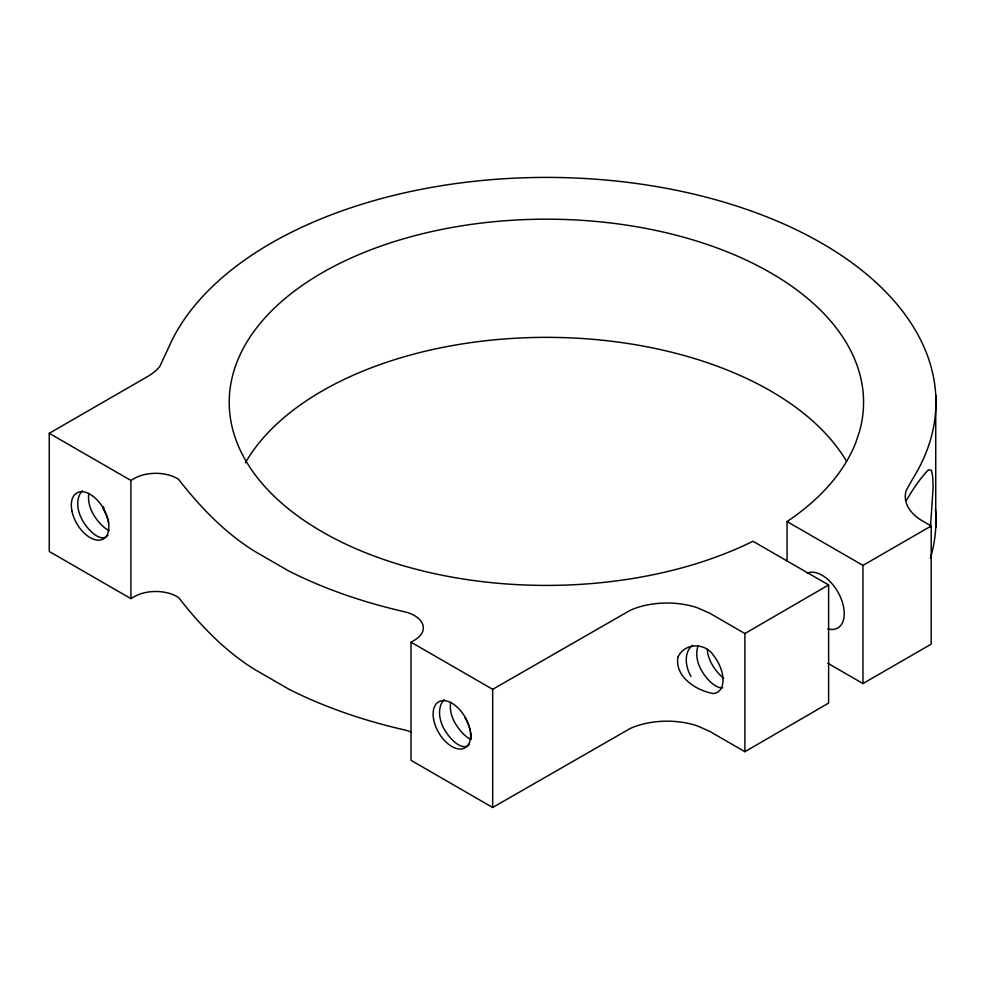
<?xml version="1.0" encoding="UTF-8"?>
<svg xmlns="http://www.w3.org/2000/svg" width="985" height="985" viewBox="0 0 985 985"><rect width="100%" height="100%" fill="white"/><g stroke="black" fill="none" stroke-linecap="round" stroke-linejoin="round"><path stroke-width="1.48" d="M411.484 732.212A30.116 17.385 0 0 0 404.269 729.86C364.475 720.737 325.456 707.673 288.962 689.254L254.352 669.283C224.543 650.642 200.041 625.093 178.642 597.587A30.116 17.385 0 0 0 134.342 596.639L130.906 598.621L49.25 551.477L49.25 433.314L147.713 376.467A60.688 35.041 0 0 0 159.779 366.494L172.264 339.677A389.543 224.9 0 0 1 666.562 188.369A389.543 224.9 0 0 1 912.984 478.365L906.262 490.333A60.504 34.931 0 0 0 922.994 521.262L931.194 525.99L931.194 644.153L862.971 683.541L827.831 663.262M930.456 527.147L933.127 487.464L932.709 476.642L931.49 470.387L928.498 469.734C919.731 478.895 912.713 489.619 906.262 500.552M49.25 433.314L130.906 480.458L134.342 478.476A30.116 17.385 0 0 1 178.642 479.424C200.041 506.93 224.543 532.479 254.352 551.132L288.962 571.091C325.456 589.51 364.475 602.574 404.269 611.71A30.116 17.385 0 0 1 414.402 640.225L411.016 642.183L411.016 760.346L492.672 807.491L630.388 728.383A60.245 34.783 0 0 1 697.22 725.846L709.705 731.375L744.906 751.703L744.906 633.54L828.619 584.942L752.959 541.258A317.17 183.111 0 0 1 256.74 476.9A317.17 183.111 0 0 1 505.305 220.726A317.17 183.111 0 0 1 859.523 431.43L855.743 442.721A317.17 183.111 0 0 1 787.077 521.57L787.077 561.462M744.906 751.703L828.619 703.093L828.619 584.942M411.016 642.183L492.672 689.328L630.388 610.22A60.245 34.783 0 0 1 697.22 607.683L709.705 613.212L744.906 633.54M787.077 521.57L862.971 565.378L931.194 525.99M935.738 395.108L935.75 527.406M862.971 565.378L862.971 683.541M492.672 689.328L492.672 807.491M130.906 480.458L130.906 598.621M245.363 462.815A317.17 183.111 0 0 1 545.025 337.35A317.17 183.111 0 0 1 846.558 461.312M935.43 509.036A389.543 224.9 0 0 1 930.382 558.31M807.392 573.11A31.397 18.124 60 0 1 841.621 600.05A31.397 18.124 60 0 1 827.782 628.91M722.768 687.813A26.226 11.968 60 0 1 701.492 670.428A26.226 18.013 60 0 1 698.131 645.901M723.741 678.246A26.226 11.968 60 0 1 711.983 664.37A26.226 18.013 60 0 1 707.292 649.337M691.014 676.486A26.226 18.013 60 0 1 692.578 645.421M470.855 739.366A26.238 11.882 60 0 1 455.033 723.002A26.238 18.087 60 0 1 450.662 702.28M468.257 745.522A26.238 11.882 60 0 1 444.26 729.22A26.238 18.087 60 0 1 444.161 699.621M464.846 717.339A26.238 11.882 60 0 1 470.239 730.39M470.559 731.781A26.238 11.882 60 0 1 471.101 739.218M469.328 744.414A26.238 11.882 60 0 1 468.823 745.017M109.064 530.484A26.238 11.882 60 0 1 93.243 514.133A26.238 18.087 60 0 1 88.872 493.399M107.033 536.135A26.238 11.882 60 0 1 82.481 520.351A26.238 18.087 60 0 1 82.371 490.739M103.056 508.469A26.238 11.882 60 0 1 108.769 522.9M107.993 534.867A26.238 11.882 60 0 1 107.537 535.544M104.028 507.903A26.238 18.087 60 0 1 103.24 506.462M678.025 657.069C674.232 676.498 696.493 690.904 713.497 693.514A26.915 15.538 60 0 0 713.497 655.456C705.494 642.442 684.279 642.626 678.025 657.069M433.597 719.247A26.533 15.317 60 0 0 464.698 748.046A26.533 15.317 60 0 0 457.274 707.23A26.533 15.317 60 0 0 433.597 719.247M71.905 510.883A26.533 15.317 60 0 0 103.203 539.017A26.533 15.317 60 0 0 95.102 498.004A26.533 15.317 60 0 0 71.905 510.883"/></g></svg>
